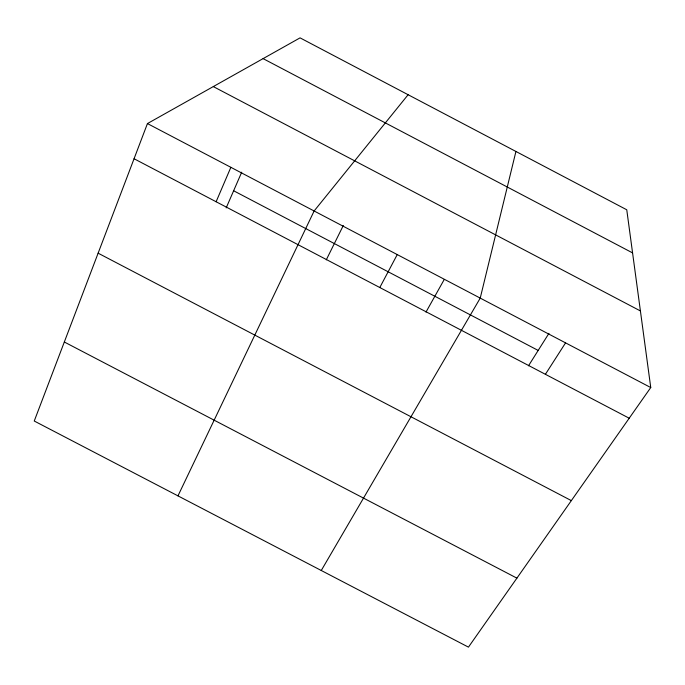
<?xml version="1.0" encoding="UTF-8"?>
<svg xmlns="http://www.w3.org/2000/svg" width="685" height="685" viewBox="0 0 685 685"><rect width="100%" height="100%" fill="white"/><g stroke="black" fill="none" stroke-linecap="round" stroke-linejoin="round"><path stroke-width="1.03" d="M515.933 151.462L480.228 298.112L321.265 570.494M147.446 123.565L34.25 421.027L468.446 647.137L650.75 387.547L626.758 209.781L300.056 37.863L147.446 123.565L650.75 387.547M216.118 201.75L230.862 167.32M226.187 207.889L241.702 172.192M177.972 495.871L314.124 210.989L408.123 94.727M326.283 259.838L343.305 225.485M379.798 287.529L397.249 254.589M425.984 312.086L444.18 279.591M528.495 365.807L548.942 333.347M545.397 374.31L565.562 342.868M98.126 253.176L571.35 500.615M64.322 342.003L516.901 578.14M213.3 86.584L640.406 310.93M233.628 190.764L538.179 350.437M134.063 158.749L629.207 418.227M263.091 58.619L632.58 252.902"/></g></svg>
